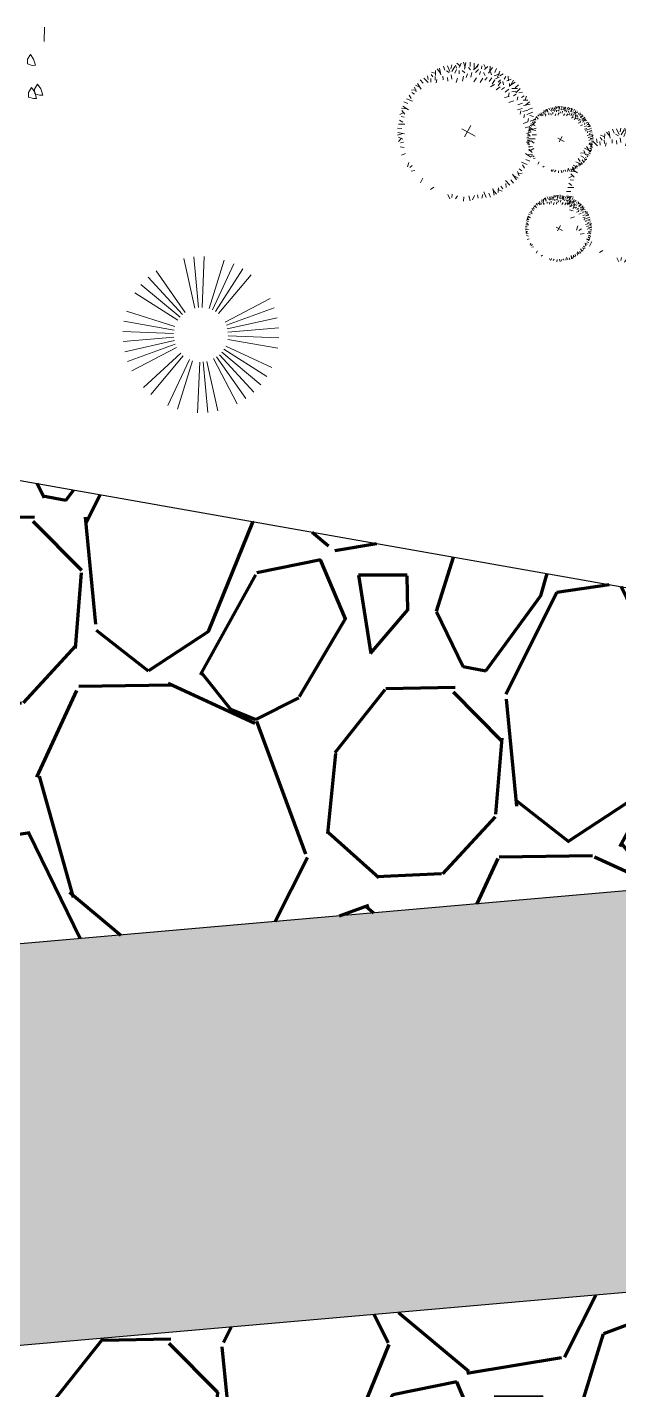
# Model space of a CAD drawing. Header units: millimetres. Extents: x 111 to 1506, y 14 to 566.
# Drawn here: x 258.02 to 260.24, y 198.99 to 204.1 of the extents above; entities that cross this region are included whole.
import ezdxf

# ---------------------------------------------------------------- set-up
doc = ezdxf.new("R2010")
doc.units = ezdxf.units.MM
for name, color, linetype, lineweight in [('ARB-CERCO', 97, 'Continuous', 5), ('ARBOLES', 78, 'Continuous', 5), ('G', 254, 'Continuous', 5), ('GRASS', 56, 'Continuous', 0), ('PALMERAS114', 114, 'Continuous', 5)]:
    doc.layers.add(name, color=color, linetype=linetype, lineweight=lineweight)
doc.styles.add('ATTR', font='romans.shx', dxfattribs={"width": 0.8, "height": 2.52})

# ---------------------------------------------------------------- blocks, each defined once
blk = doc.blocks.new('E1E')
at = {"layer": 'ARBOLES', "ltscale": 0.2}
for p, q in [((94.53756615606588, 57.77084847682004), (94.53756615606588, 57.77084847682004)), ((94.5622270004681, 57.70736696758176), (94.53966375876374, 57.76703385777186))]:
    blk.add_line(p, q, dxfattribs=at)
for points in [[(94.48829309467935, 58.02432559108551), (94.51070108706101, 58.02650991438217), (94.51938963132616, 58.00699773869819), (94.51507030161785, 57.98169330844238), (94.49337388337943, 57.99541322955455), (94.47528522070586, 58.0185333365137)], [(94.46806970957589, 57.99973296481929), (94.49047770195776, 58.00191728811586), (94.49916624622281, 57.98240511243186), (94.49484691651449, 57.95710068217606), (94.47315049827594, 57.9708206032881), (94.45506183560262, 57.99394071024726)], [(94.54911290453485, 57.88774036129853), (94.57152089691671, 57.88992468459507), (94.58020944118168, 57.8704125089112), (94.57589011147344, 57.84510807865539), (94.55419369323505, 57.85882799976734), (94.5361050305616, 57.88194810672648)]]:
    blk.add_lwpolyline(points, close=True, dxfattribs=at)
blk = doc.blocks.new('A$C05551F4C')
at = {"color": 0, "linetype": 'ByBlock'}
for p, q in [((-0.0594423744934005, 0.3274178193806279), (-0.0487682198996282, 0.3041875056647143)), ((-0.04970961642492, 0.2957117828484001), (-0.0475135502140489, 0.3280451542234175)), ((-0.0255386947059009, 0.3123483782763401), (-0.0274230648008569, 0.333066987054508)), ((-0.003877900880255, 0.3001047037923001), (-0.0082739759129566, 0.3296130970692843)), ((0.0036556368885812, 0.3114054047066759), (0.0124446328652113, 0.3277287269743283)), ((0.0387126989059112, 0.3300532921350623), (0.0509691480403234, 0.3120639848281712)), ((0.0694371396499634, 0.3254802011138906), (0.0704089164182875, 0.2999333676204117)), ((-0.2042121382497015, 0.2613960936789397), (-0.1828251587679261, 0.2573423507895995)), ((-0.1859611223222401, 0.2706538946003434), (-0.1837618130185063, 0.2481202575430643)), ((-0.1792530141793662, 0.2798878904051776), (-0.160501525035599, 0.2625107011467662)), ((-0.1581277433181611, 0.2543198974599932), (-0.1684722882316265, 0.2850324356457463)), ((-0.1421632729012714, 0.2789399187534229), (-0.1518328721847553, 0.2973603001298954)), ((-0.1174658574515064, 0.275917465423845), (-0.1328196744204177, 0.3014973609272715)), ((-0.1148303671134982, 0.2892409117928878), (-0.1129570586123663, 0.3076850982859298)), ((-0.0891962974131531, 0.2954405517098166), (-0.0947932788917427, 0.3097714825220805)), ((-0.0895781026131744, 0.3198850701339779), (-0.0713704102505659, 0.3079554573324401)), ((-0.0691735555175086, 0.3214538015020594), (-0.0757649082388667, 0.2997937961985997)), ((0.0297109287025563, 0.3073233913564763), (0.0300242018628438, 0.322705317098837)), ((0.0581643698421743, 0.3236941288196249), (0.0437858287967714, 0.3062052947290113)), ((0.0662956607374525, 0.2924630776406616), (0.0806980068994534, 0.3214948195158627)), ((0.0949932300368204, 0.2985834763603918), (0.1011809673954787, 0.3184460921684149)), ((0.1103197427339779, 0.2789825691728822), (0.1175506722106974, 0.3079270748412455)), ((0.1184976349068023, 0.2688154486512246), (0.1331870826233654, 0.2782755987952328)), ((0.1216044151000659, 0.2865400953594701), (0.1359710535871699, 0.29825747555779)), ((0.1362547254286568, 0.2554965156210471), (0.1509441731452199, 0.2649566657650553)), ((0.1441142470407755, 0.2727978782711204), (0.1502900818411348, 0.2868890401868782)), ((0.1766666089419147, 0.27703380702755), (0.1566898821048284, 0.266378660603408)), ((0.161129154735292, 0.2903527400577275), (0.1655684273657556, 0.2690424472094435)), ((0.172227336311451, 0.2450683677551524), (0.1966433357790009, 0.266378660603408)), ((0.1877647905180737, 0.2743700204215145), (0.1788862452571465, 0.2503959409672234)), ((-0.2371254697234661, 0.2034442329055253), (-0.2531081893596792, 0.2167620507968877)), ((-0.2158151768752106, 0.2234209597425831), (-0.2211427500872816, 0.2411780502644376)), ((-0.1945048840269265, 0.2389584139492058), (-0.2051600304510686, 0.2500565955253648)), ((0.1278346100068433, 0.2450683677551524), (0.1433720642134659, 0.2503959409672234)), ((0.1562314522657147, 0.2235310763486495), (0.1709208999822778, 0.2329912264926577)), ((0.1628903612114101, 0.2022207835003655), (0.1775798089279732, 0.2116809336443737)), ((0.1802357980224798, 0.1896433756400881), (0.1971448820542747, 0.2029480486563955)), ((0.2010826084094646, 0.2397407945430814), (0.2144004263008554, 0.255723514179266)), ((0.2014968841289004, 0.2158135105763392), (0.2012350724613299, 0.2313427591022901)), ((0.20774151735516, 0.2157667150887619), (0.2254986078769861, 0.2397407945430814)), ((0.2119216003267041, 0.2072317826250867), (0.2393426711121691, 0.2067783115148529)), ((0.2210593352465224, 0.2184305016947974), (0.2388164257683769, 0.2237580749068684)), ((0.2365967894531451, 0.1971202088465134), (0.2476949710293042, 0.2077753552706554)), ((0.259034469182879, 0.2068274630692883), (0.2549807262935388, 0.1854404835875414)), ((-0.2839247705398833, 0.1239660395961266), (-0.2956421507381748, 0.1383326780832306)), ((-0.2877374152381407, 0.1634907792313527), (-0.2664271223898567, 0.1679300518618163)), ((-0.2701825534515336, 0.1464758715368362), (-0.2842737153672914, 0.1526517063371955)), ((0.1772554257730547, 0.1631709266303289), (0.1988655941028838, 0.1686353968653123)), ((0.1981921287245569, 0.1408310545525353), (0.2209121152119877, 0.148217786223654)), ((0.2121834119942747, 0.1917025340991358), (0.231573944008872, 0.1933224814617915)), ((0.2193659442751112, 0.1721776056641033), (0.2329455738340442, 0.1797154943719761)), ((0.2222304517837443, 0.134313593336941), (0.2392695793145521, 0.1381791396054268)), ((0.2379957403555153, 0.1511696268893274), (0.2411506537166446, 0.1672892435484243)), ((0.2682922701042827, 0.188576447141827), (0.2457586330470036, 0.1863771378380932)), ((0.2519582729639325, 0.160743068137748), (0.2826708111496856, 0.1710876130512418)), ((0.2775262659091169, 0.1818683389989815), (0.2601490766507055, 0.1631168498551858)), ((0.2631577029462022, 0.133882370165054), (0.2682229962607465, 0.1485646352753065)), ((0.2735558409277843, 0.1200811822710932), (0.2991357364312392, 0.1354349992400046)), ((0.2765782942573622, 0.1447785977208866), (0.2949986756338347, 0.1544481970043421)), ((-0.3228648762943038, 0.0717987641460241), (-0.2973180428007964, 0.0727705409143482)), ((0.2223733593059052, 0.0927055895531623), (0.2445492339123376, 0.0904493990400113)), ((0.2342281039203868, 0.1165622071978589), (0.2546679115812509, 0.1232812629091882)), ((0.2649533146926757, 0.1075704556972994), (0.2837285091690518, 0.1024607557412764)), ((0.2650247684537561, 0.0867664538054101), (0.2803635559195499, 0.0892052453524457)), ((0.27001860800722, 0.1222527208075803), (0.2956308896242632, 0.1124480387913422)), ((0.2753458984457353, 0.0606536456475908), (0.2838237808505113, 0.0747220865520717)), ((0.2868792872968271, 0.1174456919331135), (0.3053234737898691, 0.1155723834319531)), ((0.2930789272137559, 0.0918116222327399), (0.3074098580260198, 0.09740860371135801)), ((0.3190921770059987, 0.0717888803370954), (0.297432171702539, 0.0783802330584536)), ((0.3175234456379172, 0.0921934274327612), (0.3055938328363794, 0.0739857350701527)), ((-0.3087900798870891, 0.0060172613846419), (-0.3251134021547415, 0.014806257361272)), ((-0.0275399320593266, 0), (0.0346098847671357, 0)), ((-0.0009042962765733, 0.0293016526663905), (0.0013153400386585, -0.0426205856965396)), ((0.2344067383230737, 0.0645522024681213), (0.2582829529945485, 0.0637227666764204)), ((0.2406697838251972, 0.0110585901871048), (0.2607366269496794, 0.0013538687995549)), ((0.2547662700987843, 0.0502062015595755), (0.2720999071928958, 0.0480109020231225)), ((0.2566031014753918, 0.0112764703474397), (0.2804793161468666, 0.0104470345557388)), ((0.2599690436468194, 0.0294219162925913), (0.2814742324734283, 0.0287449374174855)), ((0.2857659373446637, 0.0104637927675526), (0.3016612287366485, -0.0007592492813728)), ((0.2930778189941492, 0.0358030400185214), (0.3028592681612991, 0.0478674238536314)), ((0.2933501583523394, 0.0523249412445068), (0.3256835297273568, 0.0501288750336357)), ((0.2955473865118421, 0.0225281766026626), (0.3162616598003893, 0.0045548730332996)), ((0.2977430792962394, 0.0064932256998418), (0.3272514725732236, 0.0108893007325435)), ((0.3250561948845672, 0.0620576993129873), (0.3018258811686536, 0.051383544719215)), ((0.3099867537802794, 0.0281540195255161), (0.3307053625584473, 0.0300383896204721)), ((0.2423484358048284, -0.0195125979229829), (0.2645010547955593, -0.0284581589798734)), ((0.2543538799749996, -0.0612670919387881), (0.2743306068120859, -0.0692584517568946)), ((0.2565735162902314, -0.0399567990905041), (0.2721109704968541, -0.0479481589086106)), ((0.2632620104210872, -0.0180251823189224), (0.2871382250925336, -0.0188546181106517)), ((0.2787176942078844, -0.0091100129186827), (0.2939655554357472, -0.012064472785795)), ((0.2794852775107159, -0.0371780604117475), (0.2922635712209143, -0.026857656863001)), ((0.2876484247034767, -0.0665946651508591), (0.3009662425948392, -0.0586033053327526)), ((0.2901014531446009, -0.0636803359178657), (0.3191331950198304, -0.0780826820798666)), ((0.3213325043235642, -0.0555490450225591), (0.3038436702329506, -0.0411705039771562)), ((0.3049617668604156, -0.0270956038829411), (0.3203436926027763, -0.027408877043257)), ((0.3090437802106152, -0.0010403120689944), (0.3253671024782676, -0.0098293080456244)), ((0.3276916676390016, -0.0360973740863244), (0.3097023603321105, -0.0483538232207366)), ((-0.3172697453143911, -0.0872164781171137), (-0.3053401325128249, -0.0690087857545052)), ((-0.2928252268902298, -0.0868346729170924), (-0.3071561577024653, -0.09243165439568199)), ((-0.286625586973301, -0.1124687426174376), (-0.305069773466343, -0.1105954341163056)), ((0.2210593352465224, -0.1012238910292922), (0.2388164257683769, -0.1172066106655052)), ((0.2299378805074497, -0.0719222383629301), (0.2454753347140723, -0.0879049579991147)), ((0.2454753347140723, -0.0852411713930792), (0.261012788920695, -0.0799135981810082)), ((0.249914607344536, -0.1305255436956827), (0.2654520615511586, -0.1251979704836117)), ((0.2587931526054632, -0.1038876776353277), (0.2721109704968541, -0.1118790374534342)), ((0.2721109704968541, -0.0879049579991147), (0.2832091520730131, -0.1038876776353277)), ((0.2766209446768215, -0.1077044179143911), (0.3055654503451848, -0.1149353473911105)), ((0.2841784708634094, -0.1189890902804507), (0.2958958510617293, -0.1333557287675831)), ((0.2854287883882449, -0.0799135981810366), (0.2987466062796073, -0.1038876776353277)), ((0.2962218518643311, -0.0923779052172336), (0.3160844676723542, -0.0985656425758919)), ((0.3231185766178299, -0.0668218148303481), (0.297571743124351, -0.0677935915986723)), ((-0.2763245939338361, -0.1398016484052107), (-0.2947449753103086, -0.1494712476886946)), ((-0.2772725655855623, -0.1768913896833055), (-0.259895376327151, -0.1581399005395383)), ((-0.2680385697807566, -0.1835994978261794), (-0.2455049327234491, -0.1814001885224456)), ((-0.236343089129619, -0.1921432595308658), (-0.247441270705778, -0.2027984059550079)), ((0.1922040631485373, -0.1997839954525489), (0.20774151735516, -0.1944564222404779)), ((0.1988629720942327, -0.1758099159982578), (0.2144004263008554, -0.1704823427861868)), ((0.2099611536703918, -0.1544996231499738), (0.2277182441922179, -0.1704823427861868)), ((0.2166200626160588, -0.1811374892103288), (0.2343771531379133, -0.1971202088465134)), ((0.2321575168226815, -0.1438444767258318), (0.249914607344536, -0.1598271963620448)), ((0.2427067432590917, -0.1696120114918642), (0.2640170361073473, -0.1940280109593857)), ((0.2720083959254538, -0.1851494656984585), (0.2480343164711627, -0.1762709204375596)), ((0.2746721825314893, -0.1740512841223278), (0.2640170361073473, -0.1540745572852415)), ((0.2879911155616668, -0.1585138299157052), (0.2666808227133828, -0.1629531025461688)), ((0.2704362537750882, -0.1414989222211602), (0.2845274156908175, -0.1476747570215195)), ((-0.2208056349229963, -0.2134535523791499), (-0.2385627254448508, -0.2187811255912209)), ((-0.2074878170316055, -0.2107897657731144), (-0.2252449075534599, -0.2347638452274054)), ((-0.20082890808591, -0.2347638452274054), (-0.2141467259773009, -0.2507465648636185)), ((-0.1719736359879249, -0.2400914184394765), (-0.1963896354554464, -0.2614017112877605)), ((-0.1875110901945476, -0.269393071105867), (-0.1786325449336203, -0.2454189916515475)), ((0.1344935189525387, -0.2477321543611879), (0.1522506094743647, -0.2637148739973725)), ((0.1544702457895966, -0.2290856481189394), (0.172227336311451, -0.2450683677551524)), ((0.1583814436416873, -0.2493429481443456), (0.1687259885551811, -0.2800554863300988)), ((0.1795067145028923, -0.2749109410895016), (0.1607552253591251, -0.2575337518310903)), ((0.1677880636809874, -0.2104391418766909), (0.1855451542028419, -0.2264218615129039)), ((0.2044658385732276, -0.2564191443632922), (0.1830788590914807, -0.2523654014739236)), ((0.1862148226457663, -0.2656769452846959), (0.1840155133420325, -0.2431433082274168)), ((0.1855451542028419, -0.2264218615129039), (0.2010826084094646, -0.2210942883008329)), ((0.1947585843504811, -0.2339814646335583), (0.2054137307745947, -0.2450796462097173)), ((0.2134050905927012, -0.2051261925355448), (0.2373791700470207, -0.2228832830573992)), ((0.2160688771987367, -0.2184440104269356), (0.2213964504108077, -0.2362011009487901)), ((0.2373791700470207, -0.1984672835898493), (0.2533618896832337, -0.2117851014812402)), ((-0.1764129086183885, -0.2720568577119025), (-0.1564361817813022, -0.2614017112877605)), ((-0.1608754544117659, -0.28537579074208), (-0.1653147270422295, -0.264065497893796)), ((-0.1438605467172209, -0.2678209289554729), (-0.1500363815175802, -0.2819120908712307)), ((-0.1213507147765114, -0.2815631460438226), (-0.1357173532636438, -0.2932805262421141)), ((-0.1100660424104518, -0.2740056198572347), (-0.1172969718871428, -0.302950125525598)), ((-0.0947395297132943, -0.2936065270447159), (-0.1009272670719525, -0.3134691428527674)), ((-0.0660419604139264, -0.2874861283250141), (-0.0804443065759273, -0.3165178702002152)), ((-0.0691834393264088, -0.3205032517982431), (-0.070155216094733, -0.2949564183047357)), ((-0.0579106695186198, -0.3187171795039489), (-0.0435321284732169, -0.3012283454133637)), ((-0.0384589985823851, -0.3250763428194148), (-0.0507154477167688, -0.3070870355124953)), ((-0.0294572283790018, -0.3023464420408004), (-0.0297705015393177, -0.3177283677831895)), ((-0.0034019365650551, -0.3064284553910284), (-0.0121909325416851, -0.3227517776586808)), ((0.0041316012037811, -0.2951277544766526), (0.0085276762364828, -0.3246361477536368)), ((0.0257923950294554, -0.3073714289606926), (0.0276767651244114, -0.3280900377388605)), ((0.0499633167484461, -0.2907348335327242), (0.047767250537575, -0.32306820490777)), ((0.0596960748169266, -0.3224408700649803), (0.0490219202231543, -0.2992105563490668)), ((0.0694272558410347, -0.3164768521863834), (0.0760186085623929, -0.2948168468829522)), ((0.0898318029367005, -0.3149081208183304), (0.071624110574092, -0.3029785080167642)), ((0.0894499977366792, -0.2904636023941691), (0.0950469792152973, -0.3047945332064046)), ((0.0967597015935979, -0.2690424472094435), (0.1145167921154524, -0.2850251668456565)), ((0.1150840674370244, -0.2842639624772403), (0.1132107589358924, -0.3027081489702823)), ((0.1177195577750325, -0.2709405161081689), (0.1330733747439439, -0.296520411611624)), ((0.1424169732248259, -0.2739629694377754), (0.1520865725082814, -0.2923833508142479))]:
    blk.add_line(p, q, dxfattribs=at)
blk = doc.blocks.new('EVG7')
for p, q in [((-9.208590329221863, 18.30094484514211), (-24.13959032922145, 54.34594484514218)), ((-6.586590329221563, 19.09794484514191), (-16.70759032922166, 56.8689448451421)), ((-3.910590329221633, 19.66994484514202), (-9.009590329221794, 58.39994484514204)), ((1.554409670778511, 19.66994484514202), (6.653409670778216, 58.39994484514204)), ((4.230409670778442, 19.09794484514191), (14.35040967077833, 56.8689448451421)), ((6.852409670778285, 18.30094484514211), (21.78240967077858, 54.34594484514218)), ((-13.81759032922133, 15.38494484514217), (-37.70359032922176, 46.51394484514208)), ((-11.61659032922176, 16.99194484514214), (-31.17859032922212, 50.87494484514218)), ((9.259409670778437, 16.99194484514214), (28.82140967077788, 50.87494484514218)), ((-17.84059032922147, 11.69894484514202), (-48.77959032922178, 35.43894484514203)), ((-16.00159032922198, 13.73594484514206), (-43.60459032922159, 41.3399448451421)), ((15.48440967077835, 11.69894484514202), (46.42340967077821, 35.43894484514203)), ((-20.59459032922183, 6.955944845142084), (-56.61059032922145, 21.87394484514198)), ((17.04340967077809, 9.432944845141945), (50.78340967077832, 28.91294484514197)), ((18.23840967077825, 6.955944845142084), (54.25440967077879, 21.87394484514198)), ((-21.61059032922145, 4.387944845142101), (-59.13359032922205, 14.44194484514219)), ((19.80340967077831, 1.675944845142112), (58.30840967077842, 6.744944845142072)), ((-22.18659032922193, -1.087055154858035), (-61.1785903292221, -1.087055154858035)), ((-22.15959032922189, -3.849055154857752), (-60.66459032922153, -8.918055154857711)), ((-20.59459032922183, -9.129055154857724), (-56.61059032922145, -24.04805515485782)), ((19.25440967077878, -6.562055154857943), (56.77740967077847, -16.61605515485803)), ((19.80340967077831, -3.849055154857752), (58.30840967077842, -8.918055154857711)), ((19.83040967077835, -1.087055154858035), (58.82140967077788, -1.087055154858035)), ((-19.39959032922167, -11.60705515485801), (-53.13959032922145, -31.08705515485804)), ((-17.84059032922147, -13.87205515485812), (-48.77959032922178, -37.6120551548579)), ((-13.81759032922133, -17.55905515485778), (-37.70359032922176, -48.68805515485769)), ((-11.61659032922176, -19.16605515485798), (-31.17859032922212, -53.04805515485781)), ((-9.208590329221863, -20.47405515485775), (-24.13959032922145, -56.51905515485782)), ((6.852409670778285, -20.47405515485775), (21.78240967077858, -56.51905515485782)), ((9.259409670778437, -19.16605515485798), (28.82140967077788, -53.04805515485781)), ((11.46140967077821, -17.55905515485778), (35.34740967077863, -48.68805515485769)), ((13.64440967077866, -15.9100551548579), (41.24840967077801, -43.51305515485774)), ((15.48440967077835, -13.87205515485812), (46.42340967077821, -37.6120551548579)), ((-6.586590329221563, -21.271055154858), (-16.70759032922166, -59.04205515485796)), ((-3.910590329221633, -21.84305515485767), (-9.009590329221794, -60.57305515485768)), ((-1.178590329222117, -22.12405515485784), (-1.178590329222117, -61.08705515485803)), ((4.230409670778442, -21.271055154858), (14.35040967077833, -59.04205515485796))]:
    blk.add_line(p, q)
at = {"style": 'ATTR', "width": 0.8, "flags": 9}
blk.add_attdef('ESTCODE', (0, 0), '', height=0.7, dxfattribs=at)

msp = doc.modelspace()

# ---------------------------------------------------------------- hatches: boundary and pattern name
at = {"layer": 'G', "lineweight": 100, "ltscale": 1000}
h = msp.add_hatch(dxfattribs=at)
h.set_pattern_fill('AR-HBONE', color=256, scale=0.04599999999999999, angle=-22.08522832086834, style=0)
h.set_pattern_definition([(22.91477167913166, (777.2314303348064, 1670.63462945394), (0.097837146278343, 0.2411221532918743), [0.5519999999999998, -0.1839999999999999]), (112.9147716791316, (777.4009099846065, 1670.706271957454), (0.097837146278343, 0.2411221532918743), [0.5519999999999999, -0.184])])
edge = h.paths.add_edge_path()
edge.add_line((221.7473892507877, 201.0769939762462), (222.2417687523686, 203.5668404504517))
edge.add_line((222.2417687523686, 203.5668404504517), (283.2526508513097, 176.1821522132281))
edge.add_line((283.2526508513097, 176.1821522132281), (282.6155355253268, 174.2758931804485))
edge.add_line((282.6155355253268, 174.2758931804485), (222.0444349454494, 201.4631858158104))
h = msp.add_hatch(dxfattribs=at)
h.set_pattern_fill('AR-HBONE', color=256, scale=0.04599999999999999, angle=-148.6082244747888, style=0)
h.set_pattern_definition([(256.3917755252112, (1088.228555232916, -1078.202010947644), (0.1355427917391171, -0.2221264315824804), [0.5519999999999998, -0.1839999999999999]), (346.3917755252111, (1088.185263412991, -1078.380845559322), (0.1355427917391171, -0.2221264315824804), [0.5519999999999998, -0.1839999999999999])])
h.paths.add_polyline_path([(233.4838555735581, 198.5208382924298), (277.6600225321019, 202.3857520993307), (283.3675299874854, 201.3793645423519), (236.2912830150011, 197.2607266109126)])
at = {"layer": 'GRASS', "lineweight": 100, "ltscale": 1000, "true_color": 0x261a0d}
h = msp.add_hatch(dxfattribs=at)
h.set_pattern_fill('GRAVEL', color=28, scale=1.7, angle=-112.0852283208683)
h.set_pattern_definition([(115.9275591831317, (839.3038734990922, 1680.020602613812), (-9.063970477445864, 18.35468439347277), [0.2287111999999999, -22.64244968002528]), (72.8845124071316, (839.2038729106127, 1680.22629384431), (-6.094838201485775, -19.54233730385667), [0.3924755999999994, -38.85507209409092]), (20.42521875713165, (839.3193779232134, 1680.601387955253), (-23.71965007661784, -8.721708562133985), [0.2767395999999993, -27.39725541336944]), (155.1884606851316, (839.1748403505943, 1681.375534511211), (30.86609512533933, -14.35876637157613), [0.3574045999999995, -35.38304867076923]), (180.7484258571317, (838.8504267642069, 1681.525513926356), (22.09903787548946, 0.2062158521636182), [0.3504634999999992, -34.69593431775001]), (245.1884606851316, (838.499992685226, 1681.520936122435), (14.35876637157613, 30.86609512533933), [0.3574045999999996, -35.38304867076924]), (285.6090121458317, (838.3500132700809, 1681.196522536047), (-7.443358276317301, 26.87017710344271), [0.4726492999999999, -46.79224253315719]), (320.1701000540316, (838.4771895359216, 1680.741304788802), (30.18157129471496, -25.08869773786675), [0.4462295999999994, -44.17674654458269]), (9.344337294131659, (838.8198714028421, 1680.455489922003), (25.59182681762635, 4.292831249492636), [0.358615, -35.5029242865393]), (63.15112998813171, (839.1737281009761, 1680.513717382754), (-8.606190085402462, -16.68872350462789), [0.4094144, -20.06129638394691]), (110.3122094771315, (839.358635405542, 1680.878997123115), (-9.657796932637883, 25.93408873293846), [0.5294615999999998, -52.41673750815131]), (26.72884651313167, (838.5263043239812, 1679.822415384361), (13.92580708083157, 7.191793736437567), [0.1807116999999998, -17.89053618164897]), (59.38400606913165, (838.6877067813527, 1679.903694205431), (-11.45980388463115, -19.20007538854451), [0.3438028999999995, -34.03656940746684]), (112.9147716791316, (838.8627997153367, 1680.199571653826), (-1.575263513412269, 0.6391751429081425), [0.2404157, -2.163747356034269]), (91.11336219313154, (839.0965735969496, 1680.233139082616), (-0.04534868771620765, -9.154667852878214), [0.1294685999999998, -12.81734567996862]), (179.7161811651316, (839.094057951551, 1680.362582782843), (5.36496568314527, -0.3422619153127439), [0.1830950999999998, -8.971685072128638]), (278.8785282112316, (838.9109645944932, 1680.363489756596), (1.233001598100129, -6.004140826053566), [0.2973793, -9.615238921237006]), (49.4798228561317, (838.9568620392643, 1680.069674466723), (-2.853613799228716, -2.511351883916598), [0.2150346999999999, -5.160837322286275]), (264.3043120131317, (839.4647795344376, 1681.276235620621), (-1.665960888844636, -17.67016056284828), [0.3012399999999996, -29.82283674933795]), (318.2609476210316, (839.434882935814, 1680.976482066196), (-14.77119807590796, 13.33198062564363), [0.2527236999999996, -25.01959317044227]), (181.1133621931316, (839.271914741947, 1679.941839438142), (9.154667852878212, -0.04534868771621606), [0.2589354999999999, -12.68787877996863]), (231.5252313451316, (839.0130273414944, 1679.936808147344), (11.11754196931903, 13.83510970539912), [0.3012399999999996, -29.82283674933727]), (227.3587264591317, (838.488116156122, 1681.672524209224), (6.346402741365738, 6.597967281245549), [0.2904959999999997, -14.23431036703974]), (182.6899122481317, (838.2913323224521, 1681.458832555653), (20.52377436207706, 0.8453909950718471), [0.2434025999999998, -24.09689320756917]), (314.7161811655316, (837.6902594771053, 1680.565261945915), (6.597967281245471, -6.346402741365628), [0.2589354999999999, -12.68787877996862]), (265.2687963154316, (837.8724458604084, 1680.381261615103), (2.00822280415695, 23.03512624599356), [0.2849726999999994, -28.21222014420796]), (317.3587264595316, (838.0034552971304, 1681.337141067487), (-6.597967281245432, 6.346402741365659), [0.1452479999999995, -14.37955836703972]), (349.2247041531316, (837.7286099856798, 1680.65977775672), (6.940229196557683, -0.9814370582204304), [0.08668299999999995, -8.581650173107754]), (53.87852821113169, (837.8137649127794, 1680.643571634709), (-3.492788942136906, -4.086615397328875), [0.3504634999999997, -6.658816063550085]), (73.92377763613156, (838.0203631170317, 1680.926665580246), (-4.816487915669533, -16.391810277032), [0.3247849999999994, -32.15366939672269]), (191.6048392051316, (838.7691908782864, 1680.421015519458), (3.789702169732906, 0.2969132275959935), [0.2451773999999997, -5.884259768288793]), (241.0719982661315, (838.5290252452443, 1680.371695455534), (-14.01650445626399, -25.501129442194), [0.4280497999999999, -42.3768564608481]), (308.8601675800316, (838.3219735541147, 1679.997054831468), (-8.470144022253866, 10.77528005400675), [0.1750251999999999, -17.32754603967789]), (337.9147716791317, (838.4317885131766, 1679.860765892936), (2.21443865632056, 0.9360883705041902), [0.102, -1.598]), (8.171208843131655, (838.0804045252922, 1680.938995596227), (-13.58354516551939, -1.826828053292215), [0.2361708, -23.38098398206466]), (295.9275591833316, (838.3141784069054, 1680.972563025017), (9.063970477445858, -18.35468439347265), [0.4574223999999996, -22.41373848002526]), (247.9147716791316, (838.5141795838643, 1680.561180564021), (0.9360883705041905, -2.21443865632056), [0.4419999999999999, -1.258]), (213.2196181481317, (838.3479940467082, 1680.151612050534), (-17.41859602296829, -11.27840913376679), [0.2687937999999995, -26.61056631143137]), (141.9693757781317, (838.1231275619231, 1680.004353556652), (-5.661878910741299, 4.131964085045179), [0.2475233999999999, -12.12866341177684]), (95.56074704313156, (837.9281576757614, 1680.156848617195), (-3.608307418868343, 36.32175818391693), [0.4030104999999995, -39.89810610984091]), (63.34085041913167, (837.889105469297, 1680.557963220732), (9.884540371218755, 19.83925053145262), [0.4263582999999996, -42.20942479354709])])
h.paths.add_polyline_path([(243.7102338429184, 199.4155304599267), (253.0234289529415, 203.2773977796741), (264.5734199902745, 201.2408227328514)])
h = msp.add_hatch(dxfattribs=at)
h.set_pattern_fill('GRAVEL', color=28, scale=1.7, angle=-112.0852283208683)
h.set_pattern_definition([(115.9275591831317, (855.9092034656258, 1675.912749789683), (-9.063970477445864, 18.35468439347277), [0.2287111999999999, -22.64244968002528]), (72.8845124071316, (855.8092028771462, 1676.118441020181), (-6.094838201485775, -19.54233730385667), [0.3924755999999995, -38.85507209409093]), (20.42521875713165, (855.924707889747, 1676.493535131125), (-23.71965007661784, -8.721708562133985), [0.2767395999999994, -27.39725541336945]), (155.1884606851316, (855.7801703171278, 1677.267681687082), (30.86609512533933, -14.35876637157613), [0.3574045999999995, -35.38304867076923]), (180.7484258571317, (855.4557567307404, 1677.417661102228), (22.09903787548946, 0.2062158521636182), [0.3504634999999993, -34.69593431775002]), (245.1884606851316, (855.1053226517595, 1677.413083298307), (14.35876637157613, 30.86609512533933), [0.3574045999999996, -35.38304867076924]), (285.6090121458317, (854.9553432366145, 1677.088669711919), (-7.443358276317301, 26.87017710344271), [0.4726492999999999, -46.79224253315719]), (320.1701000540316, (855.0825195024552, 1676.633451964674), (30.18157129471496, -25.08869773786675), [0.4462295999999994, -44.1767465445827]), (9.344337294131659, (855.4252013693756, 1676.347637097874), (25.59182681762635, 4.292831249492636), [0.358615, -35.5029242865393]), (63.15112998813171, (855.7790580675096, 1676.405864558626), (-8.606190085402462, -16.68872350462789), [0.4094144, -20.06129638394691]), (110.3122094771315, (855.9639653720756, 1676.771144298987), (-9.657796932637883, 25.93408873293846), [0.5294615999999998, -52.41673750815131]), (26.72884651313167, (855.1316342905147, 1675.714562560233), (13.92580708083157, 7.191793736437567), [0.1807116999999998, -17.89053618164897]), (59.38400606913165, (855.2930367478862, 1675.795841381302), (-11.45980388463115, -19.20007538854451), [0.3438028999999995, -34.03656940746684]), (112.9147716791316, (855.4681296818701, 1676.091718829698), (-1.575263513412269, 0.6391751429081425), [0.2404157, -2.163747356034269]), (91.11336219313155, (855.701903563483, 1676.125286258488), (-0.04534868771620765, -9.154667852878214), [0.1294685999999998, -12.81734567996862]), (179.7161811651316, (855.6993879180845, 1676.254729958714), (5.36496568314527, -0.3422619153127439), [0.1830950999999998, -8.97168507212864]), (278.8785282112316, (855.5162945610266, 1676.255636932468), (1.233001598100129, -6.004140826053566), [0.2973793, -9.615238921237006]), (49.4798228561317, (855.5621920057977, 1675.961821642595), (-2.853613799228716, -2.511351883916598), [0.2150346999999999, -5.160837322286275]), (264.3043120131317, (856.0701095009711, 1677.168382796493), (-1.665960888844636, -17.67016056284828), [0.3012399999999996, -29.82283674933795]), (318.2609476210316, (856.0402129023475, 1676.868629242067), (-14.77119807590796, 13.33198062564363), [0.2527236999999997, -25.01959317044228]), (181.1133621931316, (855.8772447084805, 1675.833986614013), (9.154667852878212, -0.04534868771621606), [0.2589354999999999, -12.68787877996863]), (231.5252313451316, (855.618357308028, 1675.828955323215), (11.11754196931903, 13.83510970539912), [0.3012399999999996, -29.82283674933727]), (227.3587264591317, (855.0934461226555, 1677.564671385096), (6.346402741365738, 6.597967281245549), [0.2904959999999997, -14.23431036703974]), (182.6899122481317, (854.8966622889857, 1677.350979731525), (20.52377436207706, 0.8453909950718471), [0.2434025999999998, -24.09689320756918]), (314.7161811655316, (854.2955894436388, 1676.457409121787), (6.597967281245471, -6.346402741365628), [0.2589354999999999, -12.68787877996862]), (265.2687963154316, (854.477775826942, 1676.273408790975), (2.00822280415695, 23.03512624599356), [0.2849726999999994, -28.21222014420796]), (317.3587264595316, (854.6087852636638, 1677.229288243359), (-6.597967281245432, 6.346402741365659), [0.1452479999999996, -14.37955836703972]), (349.2247041531316, (854.3339399522133, 1676.551924932592), (6.940229196557683, -0.9814370582204304), [0.08668299999999995, -8.581650173107754]), (53.87852821113169, (854.419094879313, 1676.535718810581), (-3.492788942136906, -4.086615397328875), [0.3504634999999997, -6.658816063550086]), (73.92377763613156, (854.6256930835652, 1676.818812756117), (-4.816487915669533, -16.391810277032), [0.3247849999999995, -32.1536693967227]), (191.6048392051316, (855.3745208448199, 1676.31316269533), (3.789702169732906, 0.2969132275959935), [0.2451773999999997, -5.884259768288793]), (241.0719982661315, (855.1343552117778, 1676.263842631406), (-14.01650445626399, -25.501129442194), [0.4280497999999999, -42.3768564608481]), (308.8601675800316, (854.9273035206481, 1675.88920200734), (-8.470144022253866, 10.77528005400675), [0.1750251999999999, -17.32754603967789]), (337.9147716791317, (855.03711847971, 1675.752913068808), (2.21443865632056, 0.9360883705041902), [0.102, -1.598]), (8.171208843131655, (854.6857344918258, 1676.831142772099), (-13.58354516551939, -1.826828053292215), [0.2361708, -23.38098398206466]), (295.9275591833316, (854.9195083734389, 1676.864710200889), (9.063970477445858, -18.35468439347265), [0.4574223999999996, -22.41373848002527]), (247.9147716791316, (855.1195095503979, 1676.453327739893), (0.9360883705041905, -2.21443865632056), [0.4419999999999999, -1.258]), (213.2196181481317, (854.9533240132416, 1676.043759226405), (-17.41859602296829, -11.27840913376679), [0.2687937999999995, -26.61056631143137]), (141.9693757781317, (854.7284575284566, 1675.896500732524), (-5.661878910741299, 4.131964085045179), [0.2475233999999999, -12.12866341177684]), (95.56074704313158, (854.5334876422949, 1676.048995793067), (-3.608307418868343, 36.32175818391693), [0.4030104999999995, -39.89810610984091]), (63.34085041913167, (854.4944354358304, 1676.450110396603), (9.884540371218755, 19.83925053145262), [0.4263582999999996, -42.20942479354709])])
h.paths.add_polyline_path([(265.5951599464203, 190.998546319037), (256.0699615695502, 198.9911367639592), (268.5523167728117, 200.0832013383485)])

# ---------------------------------------------------------------- linework, layer by layer
for p, q in [((253.0234289529415, 203.2773977796741), (264.5734199902746, 201.2408227328513)), ((277.6600225321018, 202.3857520993307), (243.7102338429184, 199.4155304599267)), ((268.5523167728117, 200.0832013383485), (256.0699615695502, 198.9911367639592))]:
    msp.add_line(p, q)

# ---------------------------------------------------------------- block references
at = {"layer": 'ARB-CERCO'}
for p, xscale, yscale, zscale, rotation in [((259.6686896054791, 203.708560677557), 0.786722348914222, 0.786722348914222, 0.786722348914222, 59.94184765909385), ((260.0177991725087, 203.6795668647343), 0.3774895201833683, 0.3774895201833683, 0.3774895201833683, 59.94184765910946), ((260.3029062079818, 203.4716949561372), 0.786722348914222, 0.786722348914222, 0.786722348914222, 59.94184765909385), ((260.0116024423696, 203.3464317731972), 0.3774895201833683, 0.3774895201833683, 0.3774895201833683, 59.94184765910946)]:
    msp.add_blockref('A$C05551F4C', p, dxfattribs=dict(at, xscale=xscale, yscale=yscale, zscale=zscale, rotation=rotation))
at = {"layer": 'ARBOLES', "color": 0, "xscale": 0.8310831642732954, "yscale": 0.8310831642732954, "zscale": 0.8310831642732954, "rotation": 157.9147716791316}
msp.add_blockref('E1E', (348.9382400168693, 218.992918544308), dxfattribs=at)
at = {"layer": 'PALMERAS114', "extrusion": (0, 0, -1), "xscale": -0.004880888891868356, "yscale": 0.004880888891718753, "zscale": -0.004880888891868356, "rotation": 294.9205878507973}
msp.add_blockref('EVG7', (-258.6671407318351, 202.955763762593), dxfattribs=at)

doc.saveas('drawing.dxf')
